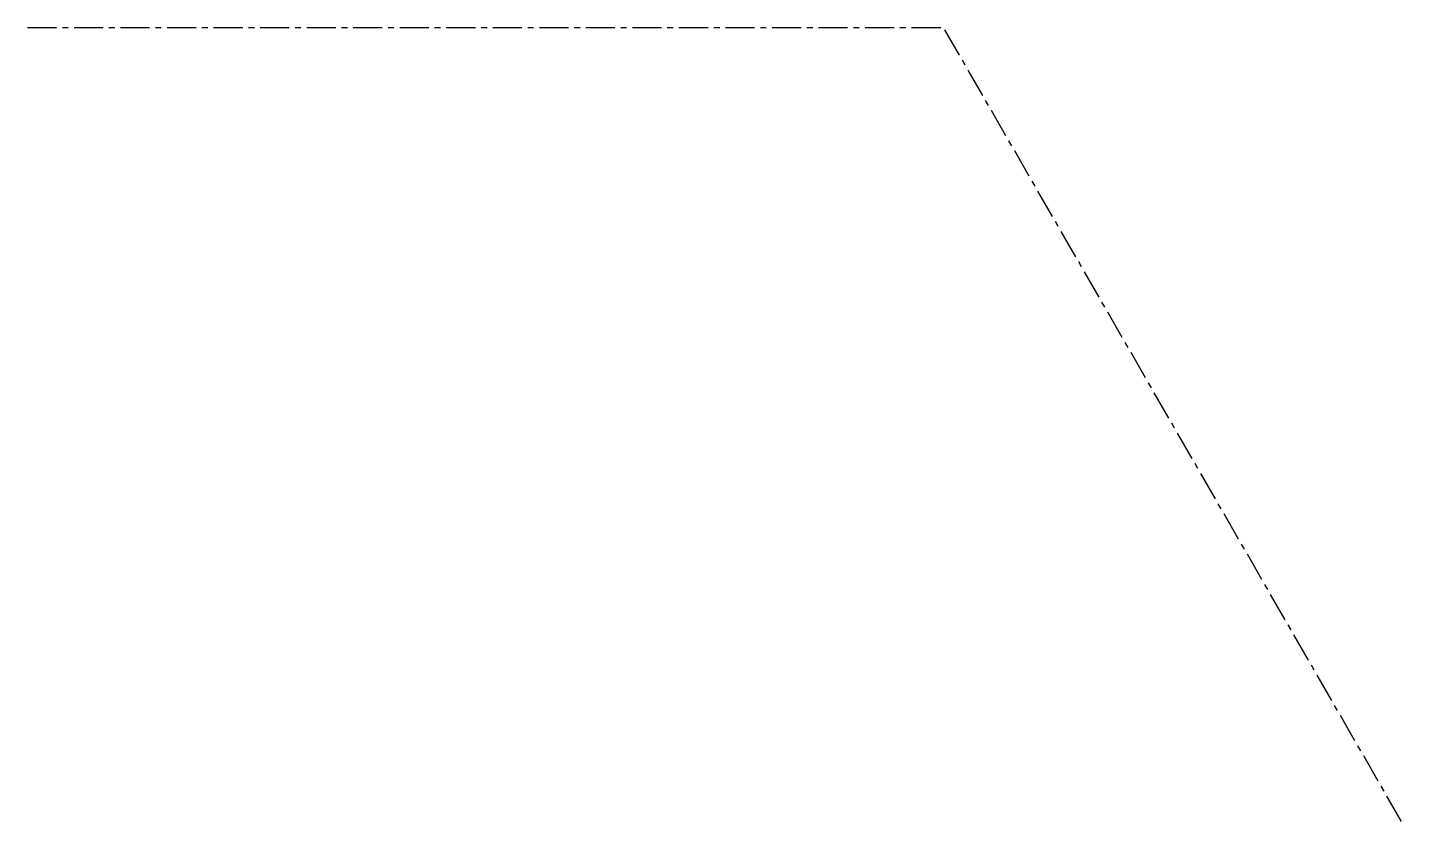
# Model space of a CAD drawing. Header units: millimetres. Extents: x 0 to 750, y -433 to 0.
import ezdxf

# ---------------------------------------------------------------- set-up
doc = ezdxf.new("R2010")
doc.units = ezdxf.units.MM
doc.header["$LTSCALE"] = 0.5
doc.linetypes.add('CENTER', pattern=[50.8, 31.75, -6.35, 6.35, -6.35])
doc.layers.add('CENTER', color=1, linetype='CENTER', lineweight=25)

msp = doc.modelspace()

# ---------------------------------------------------------------- linework, layer by layer
at = {"layer": 'CENTER'}
for p in [(0, 0), (750, -433.01, 150)]:
    msp.add_line(p, (500, 0), dxfattribs=at)

doc.saveas('drawing.dxf')
